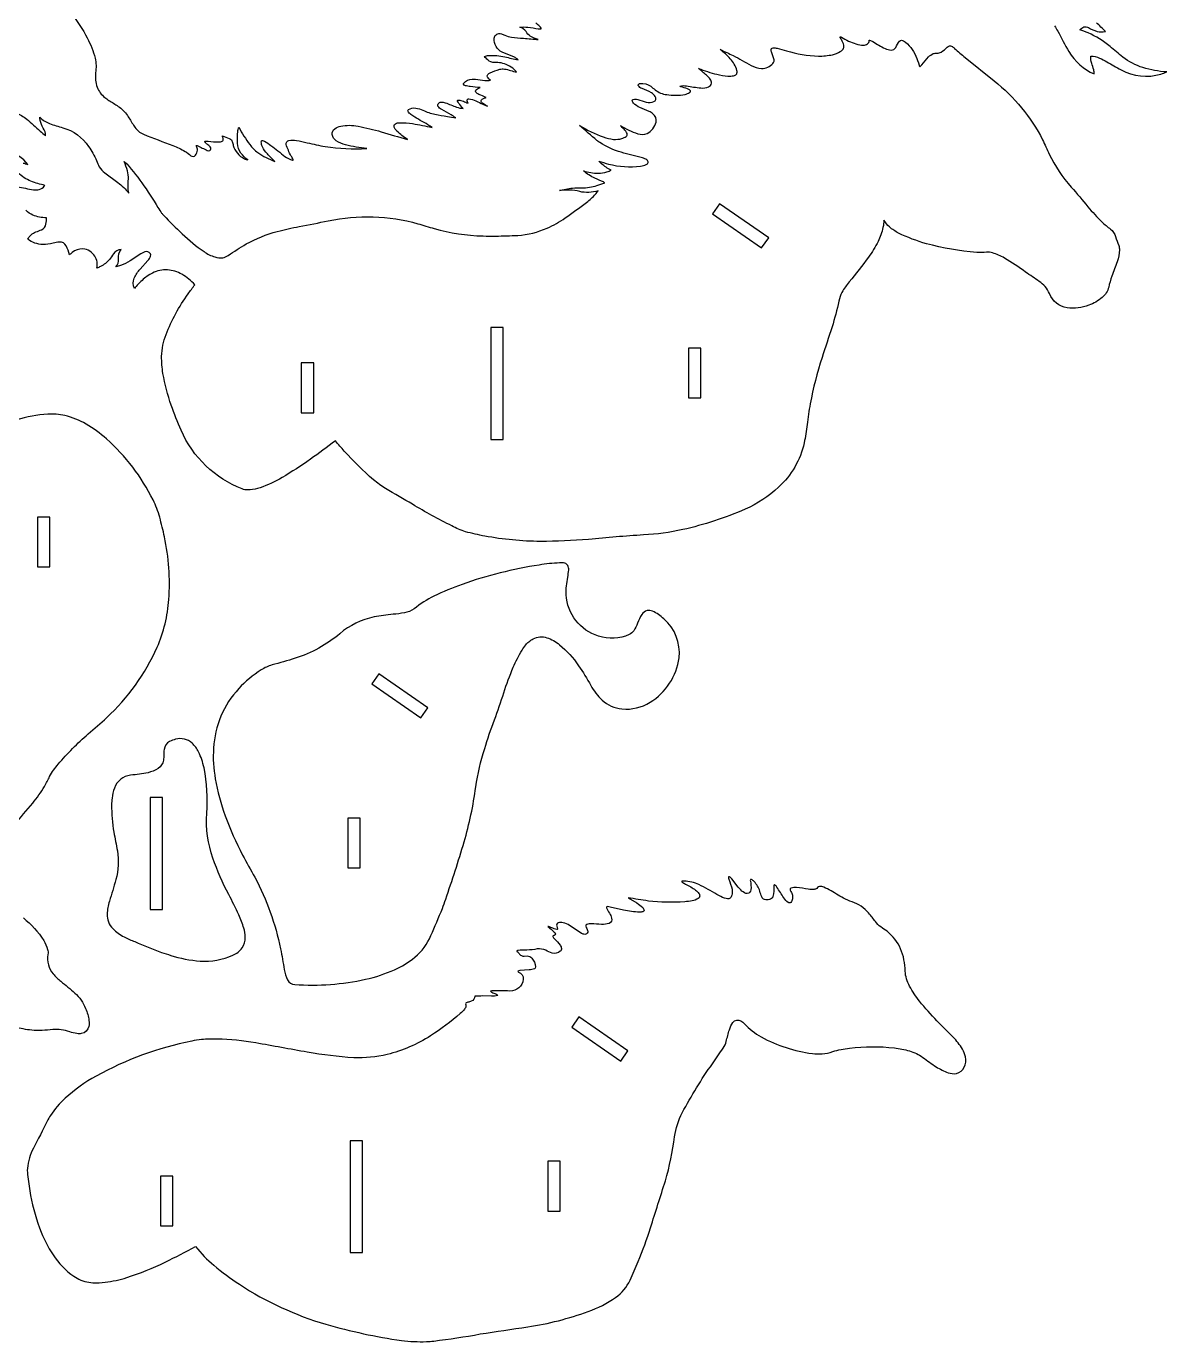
# Model space of a CAD drawing. Extents: x 8 to 111, y -36 to 70.
# Drawn here: x 65 to 110.8, y -32.2 to 20.6 of the extents above; entities that cross this region are included whole.
import ezdxf

# ---------------------------------------------------------------- set-up
doc = ezdxf.new("R2010")
doc.units = 0
doc.header["$MEASUREMENT"] = 0
doc.layers.get('0').update_dxf_attribs({"linetype": 'CONTINUOUS'})

msp = doc.modelspace()

# ---------------------------------------------------------------- linework, layer by layer
for points in [[(66.054, 22.056, -0.062914), (67.409, 20.175, -0.058332), (67.728, 19.363, -0.099164), (67.741, 18.778, 0.103533), (67.81, 18.193, 0.140257), (68.118, 17.781, 0.029737), (68.281, 17.663, -0.015987), (68.658, 17.424, -0.094122), (69.024, 17.055, -0.005943), (69.268, 16.669, 0.100119), (69.56, 16.358, 0.046237), (69.667, 16.301, 0.002267), (70.855, 15.849, -0.033131), (71.345, 15.614, -0.051798), (71.578, 15.441, 0.213799), (71.672, 15.411, 0.213799), (71.757, 15.462, 0.148099), (71.847, 15.665, 0.152188), (71.8, 15.814, -0.379491), (71.803, 15.847, -0.379491), (71.836, 15.849, 0.009174), (72.238, 15.652, 0.124278), (72.334, 15.643, 0.342933), (72.382, 15.713, 0.191868), (72.35, 15.797, 0.049565), (72.232, 15.9, -0.047162), (72.142, 15.988, -0.289028), (72.137, 16.008, -0.289028), (72.153, 16.02, -0.114654), (72.27, 16.025, 0.045265), (72.699, 15.992, 0.102969), (72.835, 16.023, 0.299152), (72.879, 16.118, 0.013671), (72.844, 16.238, -0.042839), (73.119, 16.133, -0.060695), (73.205, 16.072, -0.094654), (73.244, 16.01, -0.048836), (73.277, 15.853, 0.204812), (73.732, 15.316, 0.054021), (73.862, 15.273, -0.068101), (73.591, 15.543, -0.139774), (73.451, 15.942, -0.03706), (73.463, 16.411, -0.059924), (73.506, 16.586, 0.040194), (73.947, 15.885, 0.067194), (74.27, 15.566, 0.05731), (74.951, 15.21, -0.005062), (74.652, 15.513, -0.066935), (74.454, 15.794, -0.103195), (74.407, 16.001, -0.227352), (74.423, 16.037, -0.227352), (74.462, 16.047, -0.100671), (74.532, 16.022, -0.034787), (74.799, 15.846, -0.004583), (75.357, 15.411, 0.075387), (75.66, 15.256, 0.307112), (75.688, 15.26), (75.688, 15.275, 0.075082), (75.612, 15.426, -0.062919), (75.498, 15.656, -0.061802), (75.411, 15.894, -0.205085), (75.433, 15.998, -0.205085), (75.523, 16.054, -0.081533), (75.823, 16.054, -0.021859), (76.259, 15.962, 0.013631), (76.981, 15.808, 0.044111), (78.653, 15.725, -0.031786), (77.8, 15.877, -0.088971), (77.419, 16.042, -0.200095), (77.262, 16.291, -0.265759), (77.364, 16.523, -0.122597), (77.603, 16.622, -0.107484), (78.301, 16.627, -0.025718), (79.234, 16.401, 0.00258), (80.287, 16.09, -0.059496), (79.866, 16.43, -0.033599), (79.778, 16.539, -0.130212), (79.748, 16.649, -0.2852), (79.806, 16.726, -0.113283), (79.959, 16.766, -0.050689), (80.496, 16.729, -0.014936), (81.274, 16.572, 0.039854), (81.11, 16.687, -0.014219), (80.502, 17.041, -0.030611), (80.357, 17.151, -0.14706), (80.303, 17.243, -0.292606), (80.329, 17.291, -0.171869), (80.619, 17.355, -0.085554), (80.909, 17.267, 0.059713), (81.392, 17.11, 0.022334), (81.896, 17.019, -0.011017), (82.229, 16.961, 0.047823), (82.042, 17.08, -0.003144), (81.665, 17.291, -0.138174), (81.514, 17.437, -0.286144), (81.527, 17.531, -0.22972), (81.641, 17.596, -0.115476), (81.807, 17.571, -0.00288), (82.265, 17.392, 0.083657), (82.524, 17.343, -0.026016), (82.352, 17.545, -0.068845), (82.297, 17.637, -0.241278), (82.307, 17.667, -0.241278), (82.337, 17.678, -0.071332), (82.534, 17.627, 0.010022), (82.723, 17.552, -0.05982), (82.685, 17.652, -0.232117), (82.699, 17.705, -0.232117), (82.75, 17.727, -0.07067), (83.043, 17.642, -0.013422), (83.322, 17.51, 0.02514), (83.51, 17.43, -0.105502), (83.27, 17.592, -0.211263), (83.252, 17.657, -0.211263), (83.288, 17.714, -0.076334), (83.342, 17.743, 0.010483), (83.458, 17.781, -0.010249), (83.156, 17.904, -0.097064), (83.034, 18, -0.316137), (83.04, 18.076, -0.122688), (83.105, 18.13, -0.016417), (83.212, 18.176, -0.009987), (82.814, 18.218, -0.019581), (82.618, 18.253, -0.220645), (82.54, 18.311, -0.321581), (82.55, 18.362, -0.181691), (82.884, 18.518, -0.054661), (83.027, 18.518, 0.01004), (83.399, 18.468, 0.074015), (83.626, 18.479, -0.107867), (83.503, 18.602, -0.28628), (83.515, 18.701, -0.120918), (83.617, 18.771, -0.032746), (83.996, 18.916, -0.098557), (84.191, 18.922, -0.049338), (84.436, 18.866, 0.016745), (84.678, 18.795, 0.079377), (84.581, 18.908, 0.120699), (84.049, 19.168, 0.046), (83.791, 19.186, -0.177181), (83.519, 19.29, -0.030727), (83.383, 19.431, -0.06712), (83.545, 19.469, -0.06669), (84.202, 19.412, -0.0055), (84.735, 19.289, 0.17931), (84.702, 19.328, 0.055045), (84.587, 19.398), (84.092, 19.604, -0.30139), (83.774, 20.163, -0.228758), (83.876, 20.321, -0.228758), (84.064, 20.339, -0.04985), (84.199, 20.284, 0.05598), (84.477, 20.206, 0.019248), (84.959, 20.164, -0.005348), (85.545, 20.107, -0.079875), (85.226, 20.248, -0.10428), (85.058, 20.435, 0.147189), (84.809, 20.606, -0.057069), (85.133, 20.606, -0.017), (85.55, 20.539, 0.051443), (85.65, 20.534, 0.29632), (85.669, 20.549, 0.29632), (85.664, 20.573, 0.037765), (85.614, 20.631, 0.028005), (85.443, 20.775, -0.167583)], [(106.304, 20.655, -0.056901), (106.437, 20.453, 0.017157), (106.887, 19.627, 0.153707), (107.897, 18.727, 0.085267), (107.888, 18.894, 0.025165), (107.803, 19.15, -0.092548), (107.769, 19.448, -0.092089), (108.123, 19.365, -0.021183), (108.412, 19.216, 0.010579), (108.983, 18.888, 0.201652), (110.587, 18.724, 0.027257), (110.82, 18.807, -0.053648), (109.861, 18.982, -0.089483), (109.058, 19.402, -0.011446), (108.543, 19.833, 0.07039), (107.658, 20.374, 0.007774), (107.327, 20.504, -0.141841), (107.491, 20.616, -0.165205), (107.679, 20.589, 0.063243), (108.026, 20.439, 0.121413), (108.352, 20.439, 0.015461), (107.998, 20.784, 0.086539)], [(64.548, 17.17, -0.072777), (64.976, 16.906, -0.014963), (65.518, 16.432, 0.011762), (65.737, 16.245, 0.165033), (65.637, 16.55, -0.068673), (65.516, 16.849, -0.044798), (65.5, 16.984, 0.102017), (65.891, 16.735, 0.02851), (66.432, 16.566, -0.17229), (67.464, 15.814, -0.056944), (67.782, 15.241, 0.022461), (67.889, 14.993, 0.094004), (68.114, 14.746), (68.646, 14.362, -0.057629), (69.079, 13.938, -0.080316), (69.065, 14.495, 0.081203), (69.023, 14.833, 0.019326), (68.901, 15.208, -0.040654), (69.603, 14.348, -0.018943), (70.254, 13.352, 0.016204), (70.401, 13.136, 0.026025), (70.485, 13.037, 0.005679), (71.232, 12.297, 0.041082), (72.105, 11.582, 0.069521), (72.542, 11.368, 0.090339), (72.856, 11.339, 0.105534), (73.076, 11.428, -0.019667), (73.801, 11.89, -0.060024), (75.053, 12.394, -0.026905), (75.934, 12.589, 0.006897), (77.101, 12.823, -0.11844), (80.704, 12.707, -0.007857), (81.358, 12.507, 0.061216), (83.326, 12.213, 0.012749), (83.832, 12.209, 0.008183), (84.722, 12.236, 0.089349), (85.899, 12.528, 0.051451), (86.629, 12.937, 0.005475), (87.491, 13.559, 0.04622), (87.846, 13.892, 0.026546), (87.951, 14.031, -0.139855), (87.214, 13.999, 0.096416), (86.402, 14.036, -0.04939), (86.918, 14.137, -0.020222), (87.299, 14.146, 0.067294), (87.907, 14.239, 0.014775), (88.229, 14.345, 0.044262), (88.171, 14.383, 0.009951), (87.825, 14.535, -0.071687), (87.368, 14.83, 0.066244), (87.958, 14.734, 0.087475), (88.31, 14.792, 0.025118), (88.476, 14.86, -0.067804), (88.094, 15.115, -0.031887), (87.988, 15.226, 0.018933), (88.368, 15.103, 0.088966), (89.664, 15.019, 0.05601), (89.883, 15.08, 0.243836), (89.964, 15.171, 0.265565), (89.915, 15.269, 0.077449), (89.733, 15.355, -0.005664), (88.882, 15.577, -0.06967), (88.024, 15.967, -0.023673), (87.904, 16.056, -0.004557), (87.212, 16.65, 0.041915), (88.164, 16.192, 0.053765), (88.576, 16.097, 0.090465), (88.908, 16.131, 0.074054), (89.079, 16.217, 0.323072), (89.119, 16.331, 0.10732), (88.998, 16.502, -0.047667), (88.856, 16.658, 0.066227), (89.549, 16.324, 0.174071), (89.922, 16.331, 0.214738), (90.288, 16.791, 0.288221), (90.161, 17.128, 0.073325), (90.01, 17.221, -0.014117), (89.638, 17.374, -0.085914), (89.376, 17.556, -0.162588), (89.327, 17.649, -0.318745), (89.366, 17.704, -0.128668), (89.55, 17.701, 0.008318), (89.891, 17.594, 0.159993), (90.199, 17.615, 0.2165), (90.272, 17.702, 0.2165), (90.255, 17.814, 0.132081), (90.098, 17.969, 0.032329), (89.722, 18.138, -0.154477), (89.569, 18.262, -0.348708), (89.586, 18.32, -0.119073), (89.647, 18.346, -0.186777), (90.069, 18.234, -0.02424), (90.248, 18.085, 0.130276), (90.711, 17.894, 0.086555), (91.453, 17.907, 0.079177), (91.631, 17.975, 0.209395), (91.672, 18.029, 0.239368), (91.649, 18.074, 0.058866), (91.548, 18.129, 0.019507), (91.28, 18.208, -0.098528), (91.236, 18.23, -0.344696), (91.239, 18.239, -0.099099), (91.505, 18.247, 0.019901), (92.086, 18.163, 0.117072), (92.395, 18.204, 0.234639), (92.515, 18.353, 0.197106), (92.467, 18.511, 0.052381), (92.319, 18.673, 0.00805), (91.988, 18.948, 0.029468), (92.725, 18.713, 0.037342), (93.177, 18.644, 0.061887), (93.396, 18.656, 0.066939), (93.487, 18.691, 0.259587), (93.541, 18.793, 0.078968), (93.534, 18.864, 0.117348), (93.269, 19.336, 0.045124), (92.866, 19.706, -0.007133), (93.386, 19.467, -0.006448), (94.105, 19.069, 0.093976), (94.525, 18.95, 0.244564), (94.982, 19.151, 0.05489), (95.031, 19.235, 0.099904), (95.038, 19.292), (94.921, 19.616, -0.22193), (94.928, 19.745, -0.196128), (94.994, 19.773, -0.064339), (95.151, 19.759, -0.026666), (95.528, 19.659, 0.066541), (96.813, 19.447, 0.058147), (97.382, 19.501, 0.066933), (97.693, 19.624, 0.052889), (97.787, 19.697, 0.177309), (97.839, 19.83, 0.128837), (97.773, 20.045, 0.030513), (97.692, 20.179, -0.149309), (97.678, 20.221), (97.683, 20.224, -0.090468), (97.743, 20.202, 0.059637), (98.322, 19.932, 0.067073), (98.629, 19.885, 0.123993), (98.792, 19.935, 0.247423), (98.853, 20.067, -0.229917), (98.859, 20.081, -0.229917), (98.873, 20.086, -0.073207), (99.005, 20.026, 0.031881), (99.496, 19.747, 0.087428), (99.739, 19.684, 0.272888), (99.921, 19.792, -0.050638), (100.079, 20.045, -0.362895), (100.238, 20.06, -0.145694), (100.733, 19.443, -0.03621), (100.86, 19.079, 0.158397), (100.892, 19.027, 0.239956), (100.902, 19.029, 0.074776), (100.973, 19.097, -0.031743), (101.244, 19.412, -0.091313), (101.434, 19.543, -0.139638), (101.584, 19.557, 0.152268), (101.756, 19.608, 0.029793), (101.997, 19.804, -0.159218), (102.123, 19.857, -0.174642), (102.2, 19.828, -0.036969), (102.29, 19.751, 0.01141), (102.715, 19.386), (103.884, 18.447, -0.107946), (105.83, 16.076, -0.009201), (106.095, 15.501, 0.073486), (106.984, 14.178, -0.012013), (107.653, 13.384, 0.024763), (108.214, 12.777, 0.033991), (108.561, 12.492, -0.154685), (108.765, 12.19, 0.043706), (108.894, 11.833, -0.0794), (108.92, 11.649, -0.082539), (108.824, 11.179, -0.004752), (108.608, 10.592, 0.033135), (108.487, 10.154, -0.147564), (108.231, 9.744, -0.103872), (107.682, 9.427, -0.115712), (106.82, 9.324, -0.26364), (106.104, 9.893, 0.089938), (105.932, 10.186, 0.03932), (105.689, 10.384, 0.002907), (105.145, 10.759, 0.03057), (104.295, 11.324, 0.052566), (103.816, 11.534, 0.100819), (103.571, 11.556, -0.042068), (103.178, 11.55, -0.043879), (101.156, 11.901, -0.046563), (100.034, 12.33, -0.052273), (99.671, 12.574, -0.0785), (99.443, 12.851, -0.062835), (99.41, 12.555, -0.062242), (99.211, 11.985, -0.042795), (98.833, 11.365, -0.010913), (98.052, 10.367, 0.039162), (97.761, 9.946, 0.086462), (97.639, 9.593, -0.02138), (97.361, 8.558, -0.003614), (96.959, 7.321, 0.033184), (96.483, 5.464, 0.013673), (96.361, 4.628, -0.018991), (96.241, 3.893, -0.153249), (95.21, 2.112, -0.086144), (93.867, 1.226, -0.048038), (91.355, 0.406, -0.039046), (89.785, 0.192, 0.008145), (87.572, 0.015, -0.020962), (85.636, -0.069, -0.042897), (83.396, 0.144, -0.018722), (82.623, 0.322, -0.048142), (82.073, 0.555, -0.019077), (80.489, 1.424, 0.001032), (79.407, 2.059, -0.043197), (78.92, 2.411, -0.030113), (77.746, 3.561, -0.012571), (77.39, 3.978, -0.002815), (76.385, 3.235, -0.021314), (75.245, 2.5, -0.047162), (74.362, 2.091, -0.050786), (73.958, 2.005, -0.052064), (73.751, 2.012, -0.046848), (73.646, 2.04, -0.198745), (71.18, 4.4, -0.010922), (70.788, 5.406, -0.041752), (70.453, 6.688, -0.038533), (70.4, 7.371, -0.085414), (70.581, 8.254, -0.063073), (71.463, 9.881, -0.013881), (71.738, 10.248, 0.07033), (71.217, 10.671, 0.106415), (70.64, 10.85, 0.137204), (70.033, 10.72, 0.070326), (69.612, 10.427, 0.03528), (69.306, 10.102, -0.214482), (69.297, 10.518, -0.056294), (69.401, 10.708, -0.029293), (69.538, 10.884), (69.849, 11.231, 0.095743), (69.958, 11.406, 0.36151), (69.895, 11.551, 0.062459), (69.792, 11.592, 0.092579), (69.561, 11.495), (69.139, 11.218, -0.058763), (68.748, 11.024, -0.0408), (68.565, 10.978, 0.228695), (68.667, 11.287, -0.208857), (68.775, 11.67, 0.20458), (68.459, 11.496, -0.01701), (68.303, 11.265, -0.107431), (67.944, 10.986, -0.022426), (67.795, 10.917, 0.218715), (67.713, 11.399, 0.242778), (67.235, 11.693, 0.17123), (66.798, 11.544, 0.034257), (66.691, 11.454, 0.079502), (66.563, 11.814, 0.288433), (66.291, 11.969, 0.058542), (66.039, 11.922, -0.070213), (65.618, 11.866, -0.147243), (65.017, 12.08, -0.18119), (65.347, 12.379, 0.021513), (65.576, 12.466, 0.230608), (65.747, 12.689, 0.065098), (65.769, 12.948, -0.10231), (65.226, 13.049, -0.091677), (64.943, 13.245, -0.024327)], [(64.832, 15.145, -0.037766), (65.021, 15.087, 0.165958), (64.205, 15.628, 0.039609)], [(64.438, 14.212, -0.026015), (65.088, 14.092, 0.066043), (65.416, 14.069, 0.154769), (65.654, 14.178, 0.064922), (65.708, 14.248, -0.045628), (65.145, 14.413, -0.090478), (64.634, 14.745, 0.149479)], [(64.491, -11.452, -0.004557), (65.217, -10.588, 0.037227), (65.691, -9.916, 0.008732), (65.898, -9.517, -0.052443), (66.242, -9.023, -0.035685), (67.443, -7.81, 0.007366), (68.192, -7.153, 0.100939), (70.22, -4.326, 0.086348), (70.689, -2.399, 0.073144), (70.514, 0.117, 0.010543), (70.325, 0.902, 0.048035), (70.055, 1.598, 0.095773), (68.183, 4.056, 0.045482), (67.364, 4.651, 0.068779), (66.508, 4.995, 0.067732), (65.819, 5.047, 0.058941), (64.572, 4.822, 0.062858)], [(64.84, -15.206, -0.086175), (65.658, -16.113, -0.060101), (65.817, -16.47, -0.109677), (65.827, -16.673, 0.219927), (66.042, -17.453, 0.048294), (66.346, -17.753, -0.012089), (66.915, -18.224, -0.115383), (67.342, -18.843, -0.073579), (67.48, -19.332, -0.053856), (67.476, -19.564, -0.324925), (67.171, -19.854, -0.083231), (66.995, -19.856, -0.057779), (66.705, -19.784, 0.099288), (66.019, -19.696, -0.047626), (65.175, -19.719, -0.057275), (64.51, -19.583, -0.071349)]]:
    msp.add_lwpolyline(points, format="xyb")
for points in [[(94.813, 12.141), (92.842, 13.51), (92.556, 13.099), (94.528, 11.73)], [(84.142, 8.532), (83.642, 8.532), (83.642, 4.032), (84.142, 4.032)], [(92.088, 7.704), (91.588, 7.704), (91.588, 5.704), (92.088, 5.704)], [(76.518, 7.106), (76.018, 7.106), (76.018, 5.106), (76.518, 5.106)], [(65.909, 0.911), (65.409, 0.911), (65.409, -1.089), (65.909, -1.089)], [(81.112, -6.756), (79.141, -5.387), (78.856, -5.798), (80.827, -7.167)], [(70.442, -10.365), (69.942, -10.365), (69.942, -14.865), (70.442, -14.865)], [(78.387, -11.193), (77.887, -11.193), (77.887, -13.193), (78.387, -13.193)], [(89.151, -20.554), (87.18, -19.185), (86.895, -19.595), (88.866, -20.964)], [(78.48, -24.163), (77.98, -24.163), (77.98, -28.663), (78.48, -28.663)], [(86.426, -24.99), (85.926, -24.99), (85.926, -26.99), (86.426, -26.99)], [(70.856, -25.589), (70.356, -25.589), (70.356, -27.589), (70.856, -27.589)]]:
    msp.add_lwpolyline(points, close=True)
for points in [[(75.754, -17.878, 0.072264), (78.604, -17.673, 0.047753), (79.77, -17.289, 0.064886), (80.583, -16.785, 0.117517), (81.228, -15.915, 0.011721), (81.691, -14.823, 0.012053), (81.824, -14.454, 0.009963), (82.566, -12.151, 0.037527), (83.035, -9.94, -0.038293), (83.392, -8.4, -0.01863), (83.787, -7.247, 0.011037), (84.16, -6.15, -0.021347), (84.541, -5.126, -0.03243), (84.896, -4.444, -0.016405), (85.047, -4.219, -0.075563), (85.163, -4.105, -0.031378), (85.345, -3.982, -0.190134), (85.892, -3.939, -0.09782), (86.402, -4.221, -0.065394), (87.171, -5.064, -0.027881), (87.659, -5.859, 0.072235), (88.113, -6.448, 0.162603), (88.914, -6.798, 0.171115), (90.044, -6.536, 0.224877), (91.209, -4.743, 0.249741), (90.599, -3.183, 0.0873), (90.141, -2.872, 0.1295), (89.924, -2.851, 0.198527), (89.708, -3.008, 0.058333), (89.541, -3.353, -0.036337), (89.384, -3.66, -0.123302), (89.208, -3.812, -0.189055), (87.973, -3.878, -0.314227), (86.668, -2.209, -0.058388), (86.736, -1.509, 0.022023), (86.77, -1.216, 0.123929), (86.74, -1.039, 0.213697), (86.61, -0.943, 0.084229), (86.407, -0.933, 0.036422), (85.586, -1.018, 0.047633), (82.483, -1.794, 0.024408), (81.35, -2.27, 0.054441), (80.559, -2.778, -0.112447), (80.162, -2.939, -0.026486), (79.709, -2.996, 0.024341), (78.946, -3.102, 0.125931), (77.569, -3.777, -0.10019), (75.771, -4.766, -0.0073), (74.84, -5.035, 0.075943), (74.401, -5.233, 0.055354), (73.503, -5.984, 0.175774), (72.489, -8.376, 0.062316), (72.56, -9.617, 0.045721), (72.956, -11.095, 0.035571), (73.659, -12.68, 0.007222), (74.148, -13.567, -0.072809), (75.182, -16.451, -0.012943), (75.332, -17.282, 0.059033), (75.469, -17.699, 0.296736)], [(70.766, -16.71, 0.058555), (71.951, -16.942, 0.118506), (73.267, -16.707, 0.128937), (73.641, -16.407, 0.159848), (73.764, -15.984, 0.079947), (73.704, -15.613, 0.036076), (73.507, -15.082, 0.013106), (73.099, -14.267, -0.034976), (72.461, -12.808, -0.099002), (72.218, -10.999, 0.06898), (72.106, -9.166, 0.055017), (71.886, -8.528, 0.080198), (71.627, -8.177, 0.256615), (70.962, -8.025, 0.05403), (70.72, -8.113, 0.23893), (70.501, -8.431, 0.047172), (70.492, -8.65, -0.02426), (70.476, -8.866, -0.20853), (70.256, -9.202, -0.087752), (69.854, -9.366, -0.034011), (69.155, -9.465, 0.286063), (68.502, -9.987, 0.066283), (68.407, -10.385, 0.028488), (68.388, -10.654, 0.045011), (68.479, -11.758, 0.006816), (68.623, -12.509, -0.110046), (68.562, -13.662, -0.005915), (68.299, -14.538, 0.06482), (68.207, -15.049, 0.195097), (68.435, -15.634, 0.082442), (68.896, -15.971, 0.029957), (69.319, -16.159, 0.009084), (70.399, -16.589, 0.013652)], [(82.783, -18.58, 0.076132), (82.653, -18.623, 0.093198), (82.62, -18.653, -0.016424), (82.635, -18.743, -0.148414), (82.578, -18.88, -0.068118), (82.409, -19.052, -0.03399), (81.215, -19.947, -0.079292), (79.474, -20.694, -0.068566), (78.128, -20.828, -0.025964), (76.26, -20.603, -0.002322), (74.186, -20.228, 0.034656), (72.637, -20.074, 0.024545), (72.007, -20.095, 0.029396), (71.611, -20.158, 0.075717), (67.764, -21.565, 0.053497), (66.527, -22.45, 0.062331), (65.928, -23.148, 0.023049), (65.796, -23.378, -0.005308), (65.245, -24.459, 0.09748), (65.003, -25.272, 0.045474), (65.014, -25.612, 0.005894), (65.131, -26.362, 0.047135), (65.558, -27.844, 0.055653), (66.119, -28.876, 0.102248), (66.998, -29.692, 0.115963), (67.638, -29.873, 0.053289), (68.13, -29.855, 0.043685), (68.996, -29.664, 0.03948), (70.546, -29.044, 0.006076), (71.767, -28.419, 0.048254), (72.501, -29.171, 0.033554), (73.532, -29.936, 0.074603), (77.01, -31.541, 0.035582), (80.046, -32.194, 0.039532), (81.047, -32.239, 0.016038), (81.344, -32.217, 0.014691), (83.21, -31.933, -0.002905), (85.126, -31.649, 0.047786), (87.56, -31.03, 0.062335), (88.659, -30.464, 0.123282), (89.242, -29.774, -0.001586), (89.571, -29.021, 0.021783), (90.06, -27.661, 0.00344), (90.658, -25.773, 0.042828), (91.026, -24.003, -0.085534), (91.339, -23.039, -0.031398), (92.55, -21.067, -0.018411), (92.987, -20.441, 0.076491), (93.109, -20.173, -0.024282), (93.235, -19.699, -0.064319), (93.376, -19.407, -0.379763), (93.699, -19.349, -0.08303), (93.831, -19.449, 0.083248), (94.518, -19.989, 0.094489), (96.569, -20.655, 0.031582), (96.959, -20.672, 0.081068), (97.39, -20.579, -0.049948), (98.067, -20.443, -0.059277), (99.867, -20.43, -0.03501), (100.475, -20.549, -0.088536), (101.007, -20.811, 0.016445), (101.55, -21.192, 0.04828), (102.03, -21.427, 0.121653), (102.366, -21.461, 0.229564), (102.675, -21.212, 0.183065), (102.727, -20.784, 0.0741), (102.607, -20.485, 0.059792), (102.232, -19.994), (101.581, -19.342, -0.0213), (100.882, -18.555, -0.039031), (100.48, -17.95, -0.112713), (100.304, -17.342, 0.094463), (100.12, -16.446, 0.125873), (99.573, -15.744, 0.016223), (99.32, -15.568, -0.066013), (99.104, -15.349, 0.01062), (98.834, -15.007, 0.136438), (98.166, -14.56, -0.042034), (97.822, -14.409, -0.003411), (97.25, -14.077, 0.056186), (96.947, -13.948, 0.160148), (96.82, -13.958, 0.062055), (96.749, -14.018, -0.147745), (96.639, -14.059, -0.070947), (96.408, -14.053, 0.014607), (95.932, -13.98, 0.094946), (95.711, -14.006, 0.390923), (95.675, -14.083, 0.008582), (95.746, -14.215, -0.202753), (95.748, -14.514, -0.082892), (95.704, -14.58, -0.346584), (95.594, -14.584, -0.087643), (95.42, -14.401, -0.007904), (95.148, -13.971, 0.047363), (95.064, -13.873, 0.2427), (95.048, -13.868, 0.2427), (95.033, -13.878, 0.155923), (95.021, -13.92, -0.072956), (94.982, -14.349, -0.252635), (94.849, -14.469, -0.148037), (94.644, -14.469, -0.190621), (94.537, -14.363, -0.049039), (94.459, -14.133, 0.118229), (94.225, -13.742, 0.045189), (94.122, -13.661, 0.256837), (94.098, -13.656, 0.256837), (94.081, -13.673, 0.145095), (94.076, -13.728, -0.0693), (94.1, -14.071, -0.348708), (93.954, -14.228, -0.101232), (93.893, -14.222, -0.107127), (93.693, -14.082, -0.031104), (93.591, -13.97), (93.329, -13.636, 0.091426), (93.239, -13.555), (93.215, -13.547, 0.368614), (93.198, -13.555, 0.174258), (93.206, -13.651, -0.047006), (93.339, -14.055, -0.116156), (93.336, -14.29, -0.111524), (93.266, -14.412, -0.202276), (93.161, -14.438, -0.084631), (93.041, -14.412, -0.053158), (92.733, -14.262, 0.021069), (92.008, -13.865, 0.097974), (91.413, -13.721, 0.046478), (91.33, -13.727, 0.304816), (91.32, -13.736, 0.304816), (91.325, -13.749, 0.083232), (91.474, -13.844, -0.039797), (91.877, -14.089, -0.068475), (92.01, -14.223, -0.184607), (92.038, -14.355, -0.196105), (91.979, -14.424, -0.108737), (91.738, -14.52, -0.029417), (91.438, -14.553, -0.051401), (89.975, -14.525, -0.00382), (89.161, -14.398), (89.511, -14.603, -0.025101), (89.748, -14.786, -0.191766), (89.801, -14.892, -0.334717), (89.75, -14.955, -0.088246), (89.614, -14.971, -0.045636), (88.981, -14.894), (88.435, -14.778, 0.050123), (88.331, -14.752, 0.296607), (88.288, -14.771, 0.237445), (88.289, -14.795, 0.03707), (88.411, -15.016, -0.06452), (88.498, -15.214, -0.374256), (88.395, -15.428, -0.103758), (88.091, -15.465, 0.009873), (87.682, -15.442, 0.08094), (87.499, -15.469, 0.382509), (87.457, -15.543, 0.1329), (87.495, -15.635, -0.177903), (87.535, -15.782, -0.382249), (87.419, -15.866, -0.109446), (87.291, -15.826, -0.016421), (86.806, -15.512, 0.076312), (86.55, -15.397, 0.118378), (86.351, -15.402, 0.21275), (86.29, -15.454, 0.21275), (86.288, -15.533, -0.042655), (86.323, -15.64, -0.239405), (86.317, -15.66, -0.239405), (86.297, -15.666, -0.104364), (86.183, -15.64, -0.016046), (86.005, -15.569), (85.962, -15.556, 0.130329), (85.938, -15.553, 0.060077), (86.064, -15.661, -0.047521), (86.207, -15.795, -0.095121), (86.234, -15.854, -0.233333), (86.224, -15.887, -0.083157), (86.147, -15.92, 0.325417), (86.135, -15.953, 0.12873), (86.204, -16.051, -0.041512), (86.427, -16.299, -0.121018), (86.481, -16.431, -0.244255), (86.429, -16.548, -0.249892), (86.101, -16.616, -0.054088), (85.846, -16.508, 0.121104), (85.509, -16.452, -0.040384), (85.092, -16.5, 0.018474), (84.737, -16.514, 0.138604), (84.683, -16.532, 0.294899), (84.705, -16.561, -0.108196), (84.799, -16.663, 0.222845), (84.974, -16.743), (85.098, -16.734, -0.212445), (85.291, -16.828, -0.162122), (85.437, -17.17, -0.309854), (85.394, -17.255, -0.076555), (85.184, -17.298), (84.803, -17.323, 0.046576), (84.733, -17.341, 0.190099), (84.721, -17.351, 0.180846), (84.75, -17.381, -0.375611), (84.941, -17.673, -0.395697), (84.406, -18.146, 0.020451), (84.038, -18.14, 0.021912), (83.743, -18.132, 0.058989), (83.629, -18.153, 0.219866), (83.676, -18.193, 0.02016), (83.846, -18.259, -0.149389), (83.916, -18.322, -0.08381), (83.663, -18.357), (83.317, -18.344, -0.012598), (83, -18.347, -0.293727), (82.852, -18.555, -0.050578)]]:
    msp.add_lwpolyline(points, format="xyb", close=True)

doc.saveas('drawing.dxf')
